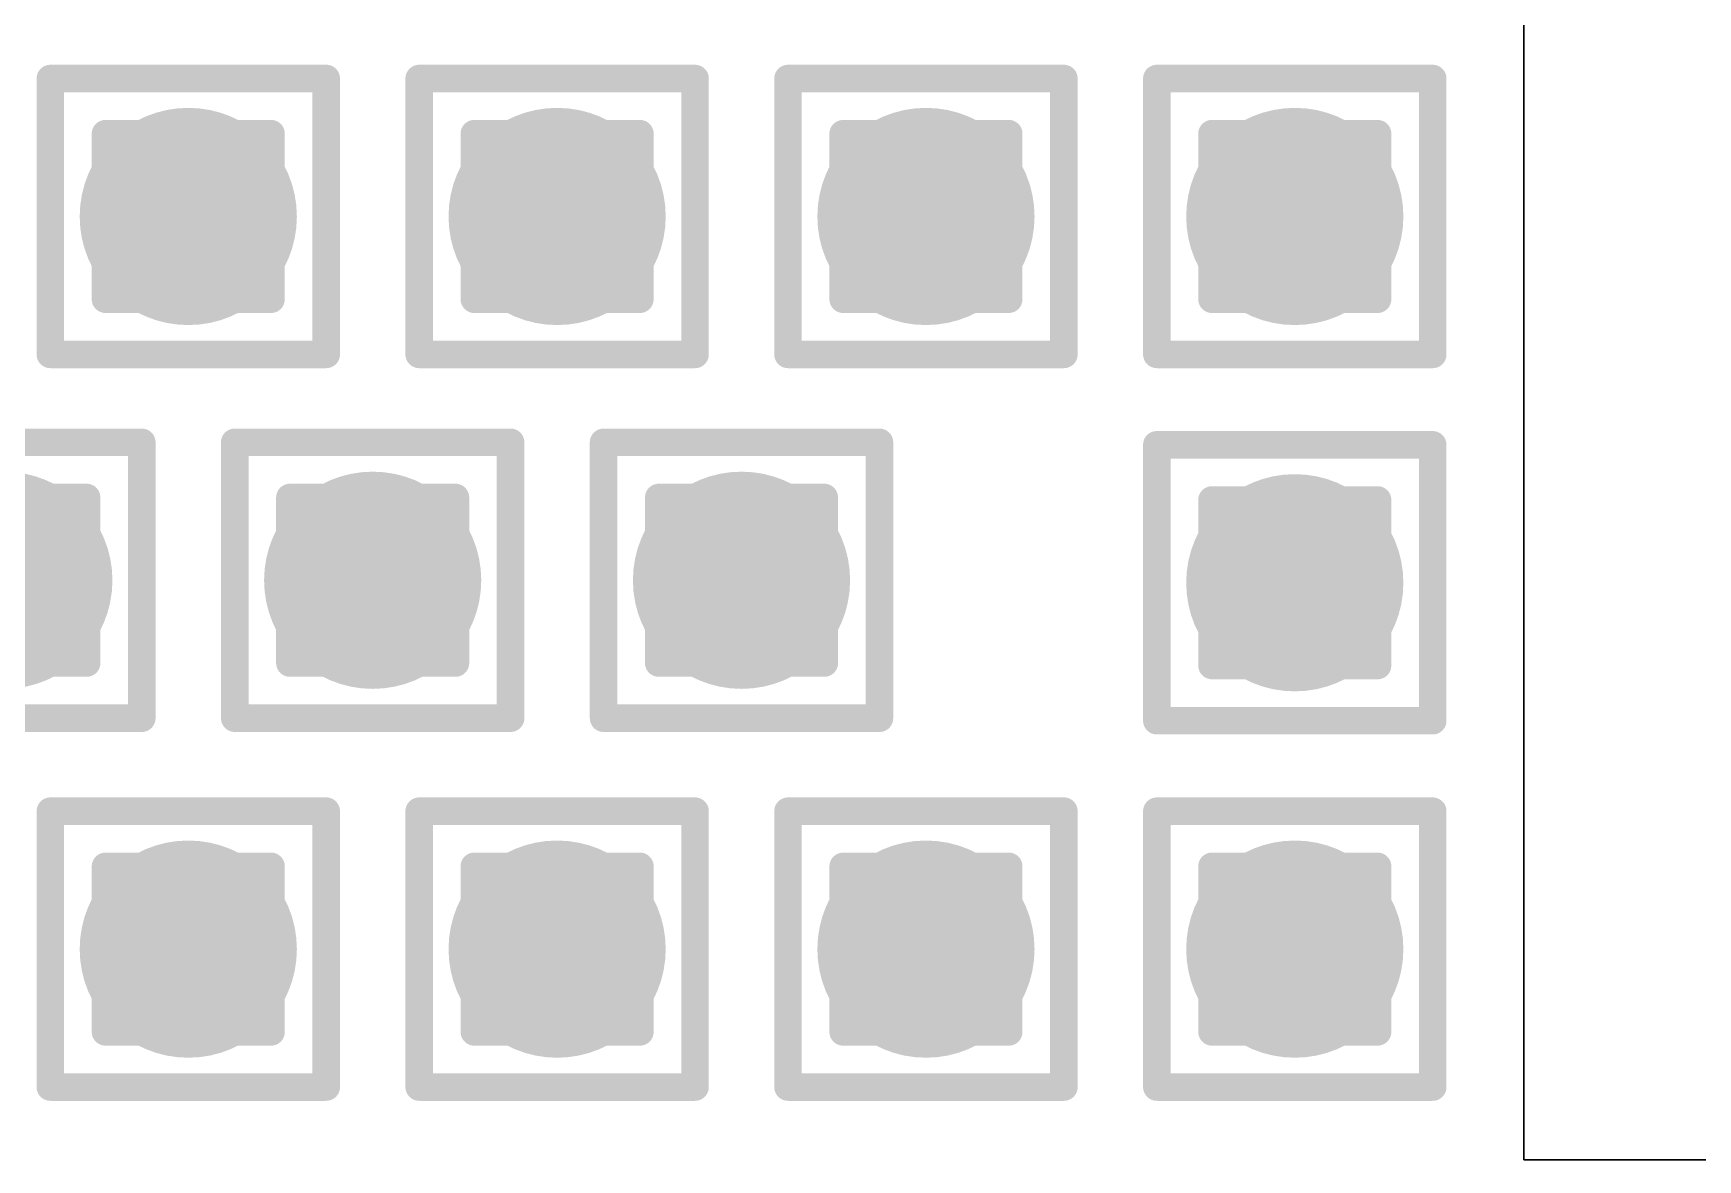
# Model space of a CAD drawing. Header units: inches. Extents: x -18 to 5357, y -8 to 5291.
# Drawn here: x 37.641 to 40.706, y 38.336 to 40.41 of the extents above; entities that cross this region are included whole.
import ezdxf

# ---------------------------------------------------------------- set-up
doc = ezdxf.new("R2010")
doc.units = ezdxf.units.IN
for name, color, linetype in [('Bottom Layer', 5, 'Continuous'), ('Drill Drawing', 1, 'Continuous'), ('Ground', 16, 'Continuous'), ('Multi-Layer', 9, 'Continuous'), ('Power', 76, 'Continuous'), ('Top Layer', 1, 'Continuous'), ('Via Holes', 16, 'Continuous')]:
    doc.layers.add(name, color=color, linetype=linetype)

msp = doc.modelspace()

# ---------------------------------------------------------------- hatches: boundary and pattern name
at = {"layer": 'Bottom Layer'}
h = msp.add_hatch(color=5, dxfattribs=at)
edge = h.paths.add_edge_path()
edge.add_arc((37.9265, 40.0731), 0.2, 0, 360)
h = msp.add_hatch(color=5, dxfattribs=at)
edge = h.paths.add_edge_path()
edge.add_arc((38.6058, 40.0731), 0.2, 0, 360)
h = msp.add_hatch(color=5, dxfattribs=at)
edge = h.paths.add_edge_path()
edge.add_arc((39.2851, 40.0731), 0.2, 0, 360)
h = msp.add_hatch(color=5, dxfattribs=at)
edge = h.paths.add_edge_path()
edge.add_arc((39.9644, 40.0731), 0.2, 0, 360)
h = msp.add_hatch(color=5, dxfattribs=at)
edge = h.paths.add_edge_path()
edge.add_arc((37.5868, 39.4031), 0.2, 0, 360)
h = msp.add_hatch(color=5, dxfattribs=at)
edge = h.paths.add_edge_path()
edge.add_arc((38.2661, 39.4031), 0.2, 0, 360)
h = msp.add_hatch(color=5, dxfattribs=at)
edge = h.paths.add_edge_path()
edge.add_arc((38.9454, 39.4031), 0.2, 0, 360)
h = msp.add_hatch(color=5, dxfattribs=at)
edge = h.paths.add_edge_path()
edge.add_arc((39.9644, 39.3985), 0.2, 0, 360)
h = msp.add_hatch(color=5, dxfattribs=at)
edge = h.paths.add_edge_path()
edge.add_arc((37.9265, 38.7238), 0.2, 0, 360)
h = msp.add_hatch(color=5, dxfattribs=at)
edge = h.paths.add_edge_path()
edge.add_arc((38.6058, 38.7238), 0.2, 0, 360)
h = msp.add_hatch(color=5, dxfattribs=at)
edge = h.paths.add_edge_path()
edge.add_arc((39.2851, 38.7238), 0.2, 0, 360)
h = msp.add_hatch(color=5, dxfattribs=at)
edge = h.paths.add_edge_path()
edge.add_arc((39.9644, 38.7238), 0.2, 0, 360)
at = {"layer": 'Ground'}
h = msp.add_hatch(color=16, dxfattribs=at)
edge = h.paths.add_edge_path()
edge.add_arc((37.9265, 40.0731), 0.2, 0, 360)
h = msp.add_hatch(color=16, dxfattribs=at)
edge = h.paths.add_edge_path()
edge.add_arc((38.6058, 40.0731), 0.2, 0, 360)
h = msp.add_hatch(color=16, dxfattribs=at)
edge = h.paths.add_edge_path()
edge.add_arc((39.2851, 40.0731), 0.2, 0, 360)
h = msp.add_hatch(color=16, dxfattribs=at)
edge = h.paths.add_edge_path()
edge.add_arc((39.9644, 40.0731), 0.2, 0, 360)
h = msp.add_hatch(color=16, dxfattribs=at)
edge = h.paths.add_edge_path()
edge.add_arc((37.5868, 39.4031), 0.2, 0, 360)
h = msp.add_hatch(color=16, dxfattribs=at)
edge = h.paths.add_edge_path()
edge.add_arc((38.2661, 39.4031), 0.2, 0, 360)
h = msp.add_hatch(color=16, dxfattribs=at)
edge = h.paths.add_edge_path()
edge.add_arc((38.9454, 39.4031), 0.2, 0, 360)
h = msp.add_hatch(color=16, dxfattribs=at)
edge = h.paths.add_edge_path()
edge.add_arc((39.9644, 39.3985), 0.2, 0, 360)
h = msp.add_hatch(color=16, dxfattribs=at)
edge = h.paths.add_edge_path()
edge.add_arc((37.9265, 38.7238), 0.2, 0, 360)
h = msp.add_hatch(color=16, dxfattribs=at)
edge = h.paths.add_edge_path()
edge.add_arc((38.6058, 38.7238), 0.2, 0, 360)
h = msp.add_hatch(color=16, dxfattribs=at)
edge = h.paths.add_edge_path()
edge.add_arc((39.2851, 38.7238), 0.2, 0, 360)
h = msp.add_hatch(color=16, dxfattribs=at)
edge = h.paths.add_edge_path()
edge.add_arc((39.9644, 38.7238), 0.2, 0, 360)
at = {"layer": 'Power'}
h = msp.add_hatch(color=76, dxfattribs=at)
edge = h.paths.add_edge_path()
edge.add_arc((37.9265, 40.0731), 0.2, 0, 360)
h = msp.add_hatch(color=76, dxfattribs=at)
edge = h.paths.add_edge_path()
edge.add_arc((38.6058, 40.0731), 0.2, 0, 360)
h = msp.add_hatch(color=76, dxfattribs=at)
edge = h.paths.add_edge_path()
edge.add_arc((39.2851, 40.0731), 0.2, 0, 360)
h = msp.add_hatch(color=76, dxfattribs=at)
edge = h.paths.add_edge_path()
edge.add_arc((39.9644, 40.0731), 0.2, 0, 360)
h = msp.add_hatch(color=76, dxfattribs=at)
edge = h.paths.add_edge_path()
edge.add_arc((37.5868, 39.4031), 0.2, 0, 360)
h = msp.add_hatch(color=76, dxfattribs=at)
edge = h.paths.add_edge_path()
edge.add_arc((38.2661, 39.4031), 0.2, 0, 360)
h = msp.add_hatch(color=76, dxfattribs=at)
edge = h.paths.add_edge_path()
edge.add_arc((38.9454, 39.4031), 0.2, 0, 360)
h = msp.add_hatch(color=76, dxfattribs=at)
edge = h.paths.add_edge_path()
edge.add_arc((39.9644, 39.3985), 0.2, 0, 360)
h = msp.add_hatch(color=76, dxfattribs=at)
edge = h.paths.add_edge_path()
edge.add_arc((37.9265, 38.7238), 0.2, 0, 360)
h = msp.add_hatch(color=76, dxfattribs=at)
edge = h.paths.add_edge_path()
edge.add_arc((38.6058, 38.7238), 0.2, 0, 360)
h = msp.add_hatch(color=76, dxfattribs=at)
edge = h.paths.add_edge_path()
edge.add_arc((39.2851, 38.7238), 0.2, 0, 360)
h = msp.add_hatch(color=76, dxfattribs=at)
edge = h.paths.add_edge_path()
edge.add_arc((39.9644, 38.7238), 0.2, 0, 360)
at = {"layer": 'Top Layer'}
h = msp.add_hatch(color=1, dxfattribs=at)
edge = h.paths.add_edge_path()
edge.add_arc((37.9265, 40.0731), 0.2, 0, 360)
h = msp.add_hatch(color=1, dxfattribs=at)
edge = h.paths.add_edge_path()
edge.add_arc((38.6058, 40.0731), 0.2, 0, 360)
h = msp.add_hatch(color=1, dxfattribs=at)
edge = h.paths.add_edge_path()
edge.add_arc((39.2851, 40.0731), 0.2, 0, 360)
h = msp.add_hatch(color=1, dxfattribs=at)
edge = h.paths.add_edge_path()
edge.add_arc((39.9644, 40.0731), 0.2, 0, 360)
h = msp.add_hatch(color=1, dxfattribs=at)
edge = h.paths.add_edge_path()
edge.add_arc((37.5868, 39.4031), 0.2, 0, 360)
h = msp.add_hatch(color=1, dxfattribs=at)
edge = h.paths.add_edge_path()
edge.add_arc((38.2661, 39.4031), 0.2, 0, 360)
h = msp.add_hatch(color=1, dxfattribs=at)
edge = h.paths.add_edge_path()
edge.add_arc((38.9454, 39.4031), 0.2, 0, 360)
h = msp.add_hatch(color=1, dxfattribs=at)
edge = h.paths.add_edge_path()
edge.add_arc((39.9644, 39.3985), 0.2, 0, 360)
h = msp.add_hatch(color=1, dxfattribs=at)
edge = h.paths.add_edge_path()
edge.add_arc((37.9265, 38.7238), 0.2, 0, 360)
h = msp.add_hatch(color=1, dxfattribs=at)
edge = h.paths.add_edge_path()
edge.add_arc((38.6058, 38.7238), 0.2, 0, 360)
h = msp.add_hatch(color=1, dxfattribs=at)
edge = h.paths.add_edge_path()
edge.add_arc((39.2851, 38.7238), 0.2, 0, 360)
h = msp.add_hatch(color=1, dxfattribs=at)
edge = h.paths.add_edge_path()
edge.add_arc((39.9644, 38.7238), 0.2, 0, 360)
at = {"layer": 'Via Holes'}
h = msp.add_hatch(color=7, dxfattribs=at)
edge = h.paths.add_edge_path()
edge.add_arc((37.9265, 40.0731), 0.1, 0, 360)
h = msp.add_hatch(color=7, dxfattribs=at)
edge = h.paths.add_edge_path()
edge.add_arc((38.6058, 40.0731), 0.1, 0, 360)
h = msp.add_hatch(color=7, dxfattribs=at)
edge = h.paths.add_edge_path()
edge.add_arc((39.2851, 40.0731), 0.1, 0, 360)
h = msp.add_hatch(color=7, dxfattribs=at)
edge = h.paths.add_edge_path()
edge.add_arc((39.9644, 40.0731), 0.1, 0, 360)
h = msp.add_hatch(color=7, dxfattribs=at)
edge = h.paths.add_edge_path()
edge.add_arc((37.5868, 39.4031), 0.1, 0, 360)
h = msp.add_hatch(color=7, dxfattribs=at)
edge = h.paths.add_edge_path()
edge.add_arc((38.2661, 39.4031), 0.1, 0, 360)
h = msp.add_hatch(color=7, dxfattribs=at)
edge = h.paths.add_edge_path()
edge.add_arc((38.9454, 39.4031), 0.1, 0, 360)
h = msp.add_hatch(color=7, dxfattribs=at)
edge = h.paths.add_edge_path()
edge.add_arc((39.9644, 39.3985), 0.1, 0, 360)
h = msp.add_hatch(color=7, dxfattribs=at)
edge = h.paths.add_edge_path()
edge.add_arc((37.9265, 38.7238), 0.1, 0, 360)
h = msp.add_hatch(color=7, dxfattribs=at)
edge = h.paths.add_edge_path()
edge.add_arc((38.6058, 38.7238), 0.1, 0, 360)
h = msp.add_hatch(color=7, dxfattribs=at)
edge = h.paths.add_edge_path()
edge.add_arc((39.2851, 38.7238), 0.1, 0, 360)
h = msp.add_hatch(color=7, dxfattribs=at)
edge = h.paths.add_edge_path()
edge.add_arc((39.9644, 38.7238), 0.1, 0, 360)

# ---------------------------------------------------------------- linework, layer by layer
at = {"layer": 'Bottom Layer'}
for p, q in [((40.386, 43.836), (40.386, 38.336)), ((40.386, 38.336), (45.6117, 38.336))]:
    msp.add_line(p, q, dxfattribs=at)
at = {"layer": 'Drill Drawing'}
for points in [[(37.6725, 40.3271, 0.0508, 0.0508, 0), (38.1805, 40.3271, 0.0508, 0.0508, 0)], [(37.6725, 39.8191, 0.0508, 0.0508, 0), (37.6725, 40.3271, 0.0508, 0.0508, 0)], [(38.1805, 39.8191, 0.0508, 0.0508, 0), (38.1805, 40.3271, 0.0508, 0.0508, 0)], [(38.3518, 40.3271, 0.0508, 0.0508, 0), (38.8598, 40.3271, 0.0508, 0.0508, 0)], [(38.3518, 39.8191, 0.0508, 0.0508, 0), (38.3518, 40.3271, 0.0508, 0.0508, 0)], [(38.8598, 39.8191, 0.0508, 0.0508, 0), (38.8598, 40.3271, 0.0508, 0.0508, 0)], [(39.0311, 40.3271, 0.0508, 0.0508, 0), (39.5391, 40.3271, 0.0508, 0.0508, 0)], [(39.0311, 39.8191, 0.0508, 0.0508, 0), (39.0311, 40.3271, 0.0508, 0.0508, 0)], [(39.5391, 39.8191, 0.0508, 0.0508, 0), (39.5391, 40.3271, 0.0508, 0.0508, 0)], [(39.7104, 40.3271, 0.0508, 0.0508, 0), (40.2184, 40.3271, 0.0508, 0.0508, 0)], [(39.7104, 39.8191, 0.0508, 0.0508, 0), (39.7104, 40.3271, 0.0508, 0.0508, 0)], [(40.2184, 39.8191, 0.0508, 0.0508, 0), (40.2184, 40.3271, 0.0508, 0.0508, 0)], [(37.7741, 40.2255, 0.0508, 0.0508, 0), (38.0789, 40.2255, 0.0508, 0.0508, 0)], [(37.7741, 39.9207, 0.0508, 0.0508, 0), (37.7741, 40.2255, 0.0508, 0.0508, 0)], [(38.0789, 39.9207, 0.0508, 0.0508, 0), (38.0789, 40.2255, 0.0508, 0.0508, 0)], [(38.4534, 40.2255, 0.0508, 0.0508, 0), (38.7582, 40.2255, 0.0508, 0.0508, 0)], [(38.4534, 39.9207, 0.0508, 0.0508, 0), (38.4534, 40.2255, 0.0508, 0.0508, 0)], [(38.7582, 39.9207, 0.0508, 0.0508, 0), (38.7582, 40.2255, 0.0508, 0.0508, 0)], [(39.1327, 40.2255, 0.0508, 0.0508, 0), (39.4375, 40.2255, 0.0508, 0.0508, 0)], [(39.1327, 39.9207, 0.0508, 0.0508, 0), (39.1327, 40.2255, 0.0508, 0.0508, 0)], [(39.4375, 39.9207, 0.0508, 0.0508, 0), (39.4375, 40.2255, 0.0508, 0.0508, 0)], [(39.812, 40.2255, 0.0508, 0.0508, 0), (40.1168, 40.2255, 0.0508, 0.0508, 0)], [(39.812, 39.9207, 0.0508, 0.0508, 0), (39.812, 40.2255, 0.0508, 0.0508, 0)], [(40.1168, 39.9207, 0.0508, 0.0508, 0), (40.1168, 40.2255, 0.0508, 0.0508, 0)], [(37.7741, 39.9207, 0.0508, 0.0508, 0), (38.0789, 39.9207, 0.0508, 0.0508, 0)], [(38.4534, 39.9207, 0.0508, 0.0508, 0), (38.7582, 39.9207, 0.0508, 0.0508, 0)], [(39.1327, 39.9207, 0.0508, 0.0508, 0), (39.4375, 39.9207, 0.0508, 0.0508, 0)], [(39.812, 39.9207, 0.0508, 0.0508, 0), (40.1168, 39.9207, 0.0508, 0.0508, 0)], [(37.6725, 39.8191, 0.0508, 0.0508, 0), (38.1805, 39.8191, 0.0508, 0.0508, 0)], [(38.3518, 39.8191, 0.0508, 0.0508, 0), (38.8598, 39.8191, 0.0508, 0.0508, 0)], [(39.0311, 39.8191, 0.0508, 0.0508, 0), (39.5391, 39.8191, 0.0508, 0.0508, 0)], [(39.7104, 39.8191, 0.0508, 0.0508, 0), (40.2184, 39.8191, 0.0508, 0.0508, 0)], [(37.3328, 39.6571, 0.0508, 0.0508, 0), (37.8408, 39.6571, 0.0508, 0.0508, 0)], [(37.8408, 39.1491, 0.0508, 0.0508, 0), (37.8408, 39.6571, 0.0508, 0.0508, 0)], [(38.0121, 39.6571, 0.0508, 0.0508, 0), (38.5201, 39.6571, 0.0508, 0.0508, 0)], [(38.0121, 39.1491, 0.0508, 0.0508, 0), (38.0121, 39.6571, 0.0508, 0.0508, 0)], [(38.5201, 39.1491, 0.0508, 0.0508, 0), (38.5201, 39.6571, 0.0508, 0.0508, 0)], [(38.6914, 39.6571, 0.0508, 0.0508, 0), (39.1994, 39.6571, 0.0508, 0.0508, 0)], [(38.6914, 39.1491, 0.0508, 0.0508, 0), (38.6914, 39.6571, 0.0508, 0.0508, 0)], [(39.1994, 39.1491, 0.0508, 0.0508, 0), (39.1994, 39.6571, 0.0508, 0.0508, 0)], [(39.7104, 39.6525, 0.0508, 0.0508, 0), (40.2184, 39.6525, 0.0508, 0.0508, 0)], [(39.7104, 39.1445, 0.0508, 0.0508, 0), (39.7104, 39.6525, 0.0508, 0.0508, 0)], [(40.2184, 39.1445, 0.0508, 0.0508, 0), (40.2184, 39.6525, 0.0508, 0.0508, 0)], [(37.4344, 39.5555, 0.0508, 0.0508, 0), (37.7392, 39.5555, 0.0508, 0.0508, 0)], [(37.7392, 39.2507, 0.0508, 0.0508, 0), (37.7392, 39.5555, 0.0508, 0.0508, 0)], [(38.1137, 39.5555, 0.0508, 0.0508, 0), (38.4185, 39.5555, 0.0508, 0.0508, 0)], [(38.1137, 39.2507, 0.0508, 0.0508, 0), (38.1137, 39.5555, 0.0508, 0.0508, 0)], [(38.4185, 39.2507, 0.0508, 0.0508, 0), (38.4185, 39.5555, 0.0508, 0.0508, 0)], [(38.793, 39.5555, 0.0508, 0.0508, 0), (39.0978, 39.5555, 0.0508, 0.0508, 0)], [(38.793, 39.2507, 0.0508, 0.0508, 0), (38.793, 39.5555, 0.0508, 0.0508, 0)], [(39.0978, 39.2507, 0.0508, 0.0508, 0), (39.0978, 39.5555, 0.0508, 0.0508, 0)], [(39.812, 39.5509, 0.0508, 0.0508, 0), (40.1168, 39.5509, 0.0508, 0.0508, 0)], [(39.812, 39.2461, 0.0508, 0.0508, 0), (39.812, 39.5509, 0.0508, 0.0508, 0)], [(40.1168, 39.2461, 0.0508, 0.0508, 0), (40.1168, 39.5509, 0.0508, 0.0508, 0)], [(37.4344, 39.2507, 0.0508, 0.0508, 0), (37.7392, 39.2507, 0.0508, 0.0508, 0)], [(38.1137, 39.2507, 0.0508, 0.0508, 0), (38.4185, 39.2507, 0.0508, 0.0508, 0)], [(38.793, 39.2507, 0.0508, 0.0508, 0), (39.0978, 39.2507, 0.0508, 0.0508, 0)], [(39.812, 39.2461, 0.0508, 0.0508, 0), (40.1168, 39.2461, 0.0508, 0.0508, 0)], [(37.3328, 39.1491, 0.0508, 0.0508, 0), (37.8408, 39.1491, 0.0508, 0.0508, 0)], [(38.0121, 39.1491, 0.0508, 0.0508, 0), (38.5201, 39.1491, 0.0508, 0.0508, 0)], [(38.6914, 39.1491, 0.0508, 0.0508, 0), (39.1994, 39.1491, 0.0508, 0.0508, 0)], [(39.7104, 39.1445, 0.0508, 0.0508, 0), (40.2184, 39.1445, 0.0508, 0.0508, 0)], [(37.6725, 38.9778, 0.0508, 0.0508, 0), (38.1805, 38.9778, 0.0508, 0.0508, 0)], [(37.6725, 38.4698, 0.0508, 0.0508, 0), (37.6725, 38.9778, 0.0508, 0.0508, 0)], [(38.1805, 38.4698, 0.0508, 0.0508, 0), (38.1805, 38.9778, 0.0508, 0.0508, 0)], [(38.3518, 38.9778, 0.0508, 0.0508, 0), (38.8598, 38.9778, 0.0508, 0.0508, 0)], [(38.3518, 38.4698, 0.0508, 0.0508, 0), (38.3518, 38.9778, 0.0508, 0.0508, 0)], [(38.8598, 38.4698, 0.0508, 0.0508, 0), (38.8598, 38.9778, 0.0508, 0.0508, 0)], [(39.0311, 38.9778, 0.0508, 0.0508, 0), (39.5391, 38.9778, 0.0508, 0.0508, 0)], [(39.0311, 38.4698, 0.0508, 0.0508, 0), (39.0311, 38.9778, 0.0508, 0.0508, 0)], [(39.5391, 38.4698, 0.0508, 0.0508, 0), (39.5391, 38.9778, 0.0508, 0.0508, 0)], [(39.7104, 38.9778, 0.0508, 0.0508, 0), (40.2184, 38.9778, 0.0508, 0.0508, 0)], [(39.7104, 38.4698, 0.0508, 0.0508, 0), (39.7104, 38.9778, 0.0508, 0.0508, 0)], [(40.2184, 38.4698, 0.0508, 0.0508, 0), (40.2184, 38.9778, 0.0508, 0.0508, 0)], [(37.7741, 38.8762, 0.0508, 0.0508, 0), (38.0789, 38.8762, 0.0508, 0.0508, 0)], [(37.7741, 38.5714, 0.0508, 0.0508, 0), (37.7741, 38.8762, 0.0508, 0.0508, 0)], [(38.0789, 38.5714, 0.0508, 0.0508, 0), (38.0789, 38.8762, 0.0508, 0.0508, 0)], [(38.4534, 38.8762, 0.0508, 0.0508, 0), (38.7582, 38.8762, 0.0508, 0.0508, 0)], [(38.4534, 38.5714, 0.0508, 0.0508, 0), (38.4534, 38.8762, 0.0508, 0.0508, 0)], [(38.7582, 38.5714, 0.0508, 0.0508, 0), (38.7582, 38.8762, 0.0508, 0.0508, 0)], [(39.1327, 38.8762, 0.0508, 0.0508, 0), (39.4375, 38.8762, 0.0508, 0.0508, 0)], [(39.1327, 38.5714, 0.0508, 0.0508, 0), (39.1327, 38.8762, 0.0508, 0.0508, 0)], [(39.4375, 38.5714, 0.0508, 0.0508, 0), (39.4375, 38.8762, 0.0508, 0.0508, 0)], [(39.812, 38.8762, 0.0508, 0.0508, 0), (40.1168, 38.8762, 0.0508, 0.0508, 0)], [(39.812, 38.5714, 0.0508, 0.0508, 0), (39.812, 38.8762, 0.0508, 0.0508, 0)], [(40.1168, 38.5714, 0.0508, 0.0508, 0), (40.1168, 38.8762, 0.0508, 0.0508, 0)], [(37.7741, 38.5714, 0.0508, 0.0508, 0), (38.0789, 38.5714, 0.0508, 0.0508, 0)], [(38.4534, 38.5714, 0.0508, 0.0508, 0), (38.7582, 38.5714, 0.0508, 0.0508, 0)], [(39.1327, 38.5714, 0.0508, 0.0508, 0), (39.4375, 38.5714, 0.0508, 0.0508, 0)], [(39.812, 38.5714, 0.0508, 0.0508, 0), (40.1168, 38.5714, 0.0508, 0.0508, 0)], [(37.6725, 38.4698, 0.0508, 0.0508, 0), (38.1805, 38.4698, 0.0508, 0.0508, 0)], [(38.3518, 38.4698, 0.0508, 0.0508, 0), (38.8598, 38.4698, 0.0508, 0.0508, 0)], [(39.0311, 38.4698, 0.0508, 0.0508, 0), (39.5391, 38.4698, 0.0508, 0.0508, 0)], [(39.7104, 38.4698, 0.0508, 0.0508, 0), (40.2184, 38.4698, 0.0508, 0.0508, 0)]]:
    msp.add_lwpolyline(points, format="xyseb", dxfattribs=at)
for points in [[(37.6598, 40.3271, 0.0254, 0.0254, 1), (37.6852, 40.3271, 0.0254, 0.0254, 1)], [(37.6598, 40.3271, 0.0254, 0.0254, 1), (37.6852, 40.3271, 0.0254, 0.0254, 1)], [(38.1678, 40.3271, 0.0254, 0.0254, 1), (38.1932, 40.3271, 0.0254, 0.0254, 1)], [(38.1678, 40.3271, 0.0254, 0.0254, 1), (38.1932, 40.3271, 0.0254, 0.0254, 1)], [(38.3391, 40.3271, 0.0254, 0.0254, 1), (38.3645, 40.3271, 0.0254, 0.0254, 1)], [(38.3391, 40.3271, 0.0254, 0.0254, 1), (38.3645, 40.3271, 0.0254, 0.0254, 1)], [(38.8471, 40.3271, 0.0254, 0.0254, 1), (38.8725, 40.3271, 0.0254, 0.0254, 1)], [(38.8471, 40.3271, 0.0254, 0.0254, 1), (38.8725, 40.3271, 0.0254, 0.0254, 1)], [(39.0184, 40.3271, 0.0254, 0.0254, 1), (39.0438, 40.3271, 0.0254, 0.0254, 1)], [(39.0184, 40.3271, 0.0254, 0.0254, 1), (39.0438, 40.3271, 0.0254, 0.0254, 1)], [(39.5264, 40.3271, 0.0254, 0.0254, 1), (39.5518, 40.3271, 0.0254, 0.0254, 1)], [(39.5264, 40.3271, 0.0254, 0.0254, 1), (39.5518, 40.3271, 0.0254, 0.0254, 1)], [(39.6977, 40.3271, 0.0254, 0.0254, 1), (39.7231, 40.3271, 0.0254, 0.0254, 1)], [(39.6977, 40.3271, 0.0254, 0.0254, 1), (39.7231, 40.3271, 0.0254, 0.0254, 1)], [(40.2057, 40.3271, 0.0254, 0.0254, 1), (40.2311, 40.3271, 0.0254, 0.0254, 1)], [(40.2057, 40.3271, 0.0254, 0.0254, 1), (40.2311, 40.3271, 0.0254, 0.0254, 1)], [(37.7614, 40.2255, 0.0254, 0.0254, 1), (37.7868, 40.2255, 0.0254, 0.0254, 1)], [(37.7614, 40.2255, 0.0254, 0.0254, 1), (37.7868, 40.2255, 0.0254, 0.0254, 1)], [(38.0662, 40.2255, 0.0254, 0.0254, 1), (38.0916, 40.2255, 0.0254, 0.0254, 1)], [(38.0662, 40.2255, 0.0254, 0.0254, 1), (38.0916, 40.2255, 0.0254, 0.0254, 1)], [(38.4407, 40.2255, 0.0254, 0.0254, 1), (38.4661, 40.2255, 0.0254, 0.0254, 1)], [(38.4407, 40.2255, 0.0254, 0.0254, 1), (38.4661, 40.2255, 0.0254, 0.0254, 1)], [(38.7455, 40.2255, 0.0254, 0.0254, 1), (38.7709, 40.2255, 0.0254, 0.0254, 1)], [(38.7455, 40.2255, 0.0254, 0.0254, 1), (38.7709, 40.2255, 0.0254, 0.0254, 1)], [(39.12, 40.2255, 0.0254, 0.0254, 1), (39.1454, 40.2255, 0.0254, 0.0254, 1)], [(39.12, 40.2255, 0.0254, 0.0254, 1), (39.1454, 40.2255, 0.0254, 0.0254, 1)], [(39.4248, 40.2255, 0.0254, 0.0254, 1), (39.4502, 40.2255, 0.0254, 0.0254, 1)], [(39.4248, 40.2255, 0.0254, 0.0254, 1), (39.4502, 40.2255, 0.0254, 0.0254, 1)], [(39.7993, 40.2255, 0.0254, 0.0254, 1), (39.8247, 40.2255, 0.0254, 0.0254, 1)], [(39.7993, 40.2255, 0.0254, 0.0254, 1), (39.8247, 40.2255, 0.0254, 0.0254, 1)], [(40.1041, 40.2255, 0.0254, 0.0254, 1), (40.1295, 40.2255, 0.0254, 0.0254, 1)], [(40.1041, 40.2255, 0.0254, 0.0254, 1), (40.1295, 40.2255, 0.0254, 0.0254, 1)], [(37.7614, 39.9207, 0.0254, 0.0254, 1), (37.7868, 39.9207, 0.0254, 0.0254, 1)], [(37.7614, 39.9207, 0.0254, 0.0254, 1), (37.7868, 39.9207, 0.0254, 0.0254, 1)], [(38.0662, 39.9207, 0.0254, 0.0254, 1), (38.0916, 39.9207, 0.0254, 0.0254, 1)], [(38.0662, 39.9207, 0.0254, 0.0254, 1), (38.0916, 39.9207, 0.0254, 0.0254, 1)], [(38.4407, 39.9207, 0.0254, 0.0254, 1), (38.4661, 39.9207, 0.0254, 0.0254, 1)], [(38.4407, 39.9207, 0.0254, 0.0254, 1), (38.4661, 39.9207, 0.0254, 0.0254, 1)], [(38.7455, 39.9207, 0.0254, 0.0254, 1), (38.7709, 39.9207, 0.0254, 0.0254, 1)], [(38.7455, 39.9207, 0.0254, 0.0254, 1), (38.7709, 39.9207, 0.0254, 0.0254, 1)], [(39.12, 39.9207, 0.0254, 0.0254, 1), (39.1454, 39.9207, 0.0254, 0.0254, 1)], [(39.12, 39.9207, 0.0254, 0.0254, 1), (39.1454, 39.9207, 0.0254, 0.0254, 1)], [(39.4248, 39.9207, 0.0254, 0.0254, 1), (39.4502, 39.9207, 0.0254, 0.0254, 1)], [(39.4248, 39.9207, 0.0254, 0.0254, 1), (39.4502, 39.9207, 0.0254, 0.0254, 1)], [(39.7993, 39.9207, 0.0254, 0.0254, 1), (39.8247, 39.9207, 0.0254, 0.0254, 1)], [(39.7993, 39.9207, 0.0254, 0.0254, 1), (39.8247, 39.9207, 0.0254, 0.0254, 1)], [(40.1041, 39.9207, 0.0254, 0.0254, 1), (40.1295, 39.9207, 0.0254, 0.0254, 1)], [(40.1041, 39.9207, 0.0254, 0.0254, 1), (40.1295, 39.9207, 0.0254, 0.0254, 1)], [(37.6598, 39.8191, 0.0254, 0.0254, 1), (37.6852, 39.8191, 0.0254, 0.0254, 1)], [(37.6598, 39.8191, 0.0254, 0.0254, 1), (37.6852, 39.8191, 0.0254, 0.0254, 1)], [(38.1678, 39.8191, 0.0254, 0.0254, 1), (38.1932, 39.8191, 0.0254, 0.0254, 1)], [(38.1678, 39.8191, 0.0254, 0.0254, 1), (38.1932, 39.8191, 0.0254, 0.0254, 1)], [(38.3391, 39.8191, 0.0254, 0.0254, 1), (38.3645, 39.8191, 0.0254, 0.0254, 1)], [(38.3391, 39.8191, 0.0254, 0.0254, 1), (38.3645, 39.8191, 0.0254, 0.0254, 1)], [(38.8471, 39.8191, 0.0254, 0.0254, 1), (38.8725, 39.8191, 0.0254, 0.0254, 1)], [(38.8471, 39.8191, 0.0254, 0.0254, 1), (38.8725, 39.8191, 0.0254, 0.0254, 1)], [(39.0184, 39.8191, 0.0254, 0.0254, 1), (39.0438, 39.8191, 0.0254, 0.0254, 1)], [(39.0184, 39.8191, 0.0254, 0.0254, 1), (39.0438, 39.8191, 0.0254, 0.0254, 1)], [(39.5264, 39.8191, 0.0254, 0.0254, 1), (39.5518, 39.8191, 0.0254, 0.0254, 1)], [(39.5264, 39.8191, 0.0254, 0.0254, 1), (39.5518, 39.8191, 0.0254, 0.0254, 1)], [(39.6977, 39.8191, 0.0254, 0.0254, 1), (39.7231, 39.8191, 0.0254, 0.0254, 1)], [(39.6977, 39.8191, 0.0254, 0.0254, 1), (39.7231, 39.8191, 0.0254, 0.0254, 1)], [(40.2057, 39.8191, 0.0254, 0.0254, 1), (40.2311, 39.8191, 0.0254, 0.0254, 1)], [(40.2057, 39.8191, 0.0254, 0.0254, 1), (40.2311, 39.8191, 0.0254, 0.0254, 1)], [(37.8281, 39.6571, 0.0254, 0.0254, 1), (37.8535, 39.6571, 0.0254, 0.0254, 1)], [(37.8281, 39.6571, 0.0254, 0.0254, 1), (37.8535, 39.6571, 0.0254, 0.0254, 1)], [(37.9994, 39.6571, 0.0254, 0.0254, 1), (38.0248, 39.6571, 0.0254, 0.0254, 1)], [(37.9994, 39.6571, 0.0254, 0.0254, 1), (38.0248, 39.6571, 0.0254, 0.0254, 1)], [(38.5074, 39.6571, 0.0254, 0.0254, 1), (38.5328, 39.6571, 0.0254, 0.0254, 1)], [(38.5074, 39.6571, 0.0254, 0.0254, 1), (38.5328, 39.6571, 0.0254, 0.0254, 1)], [(38.6787, 39.6571, 0.0254, 0.0254, 1), (38.7041, 39.6571, 0.0254, 0.0254, 1)], [(38.6787, 39.6571, 0.0254, 0.0254, 1), (38.7041, 39.6571, 0.0254, 0.0254, 1)], [(39.1867, 39.6571, 0.0254, 0.0254, 1), (39.2121, 39.6571, 0.0254, 0.0254, 1)], [(39.1867, 39.6571, 0.0254, 0.0254, 1), (39.2121, 39.6571, 0.0254, 0.0254, 1)], [(39.6977, 39.6525, 0.0254, 0.0254, 1), (39.7231, 39.6525, 0.0254, 0.0254, 1)], [(39.6977, 39.6525, 0.0254, 0.0254, 1), (39.7231, 39.6525, 0.0254, 0.0254, 1)], [(40.2057, 39.6525, 0.0254, 0.0254, 1), (40.2311, 39.6525, 0.0254, 0.0254, 1)], [(40.2057, 39.6525, 0.0254, 0.0254, 1), (40.2311, 39.6525, 0.0254, 0.0254, 1)], [(37.7265, 39.5555, 0.0254, 0.0254, 1), (37.7519, 39.5555, 0.0254, 0.0254, 1)], [(37.7265, 39.5555, 0.0254, 0.0254, 1), (37.7519, 39.5555, 0.0254, 0.0254, 1)], [(38.101, 39.5555, 0.0254, 0.0254, 1), (38.1264, 39.5555, 0.0254, 0.0254, 1)], [(38.101, 39.5555, 0.0254, 0.0254, 1), (38.1264, 39.5555, 0.0254, 0.0254, 1)], [(38.4058, 39.5555, 0.0254, 0.0254, 1), (38.4312, 39.5555, 0.0254, 0.0254, 1)], [(38.4058, 39.5555, 0.0254, 0.0254, 1), (38.4312, 39.5555, 0.0254, 0.0254, 1)], [(38.7803, 39.5555, 0.0254, 0.0254, 1), (38.8057, 39.5555, 0.0254, 0.0254, 1)], [(38.7803, 39.5555, 0.0254, 0.0254, 1), (38.8057, 39.5555, 0.0254, 0.0254, 1)], [(39.0851, 39.5555, 0.0254, 0.0254, 1), (39.1105, 39.5555, 0.0254, 0.0254, 1)], [(39.0851, 39.5555, 0.0254, 0.0254, 1), (39.1105, 39.5555, 0.0254, 0.0254, 1)], [(39.7993, 39.5509, 0.0254, 0.0254, 1), (39.8247, 39.5509, 0.0254, 0.0254, 1)], [(39.7993, 39.5509, 0.0254, 0.0254, 1), (39.8247, 39.5509, 0.0254, 0.0254, 1)], [(40.1041, 39.5509, 0.0254, 0.0254, 1), (40.1295, 39.5509, 0.0254, 0.0254, 1)], [(40.1041, 39.5509, 0.0254, 0.0254, 1), (40.1295, 39.5509, 0.0254, 0.0254, 1)], [(37.7265, 39.2507, 0.0254, 0.0254, 1), (37.7519, 39.2507, 0.0254, 0.0254, 1)], [(37.7265, 39.2507, 0.0254, 0.0254, 1), (37.7519, 39.2507, 0.0254, 0.0254, 1)], [(38.101, 39.2507, 0.0254, 0.0254, 1), (38.1264, 39.2507, 0.0254, 0.0254, 1)], [(38.101, 39.2507, 0.0254, 0.0254, 1), (38.1264, 39.2507, 0.0254, 0.0254, 1)], [(38.4058, 39.2507, 0.0254, 0.0254, 1), (38.4312, 39.2507, 0.0254, 0.0254, 1)], [(38.4058, 39.2507, 0.0254, 0.0254, 1), (38.4312, 39.2507, 0.0254, 0.0254, 1)], [(38.7803, 39.2507, 0.0254, 0.0254, 1), (38.8057, 39.2507, 0.0254, 0.0254, 1)], [(38.7803, 39.2507, 0.0254, 0.0254, 1), (38.8057, 39.2507, 0.0254, 0.0254, 1)], [(39.0851, 39.2507, 0.0254, 0.0254, 1), (39.1105, 39.2507, 0.0254, 0.0254, 1)], [(39.0851, 39.2507, 0.0254, 0.0254, 1), (39.1105, 39.2507, 0.0254, 0.0254, 1)], [(39.7993, 39.2461, 0.0254, 0.0254, 1), (39.8247, 39.2461, 0.0254, 0.0254, 1)], [(39.7993, 39.2461, 0.0254, 0.0254, 1), (39.8247, 39.2461, 0.0254, 0.0254, 1)], [(40.1041, 39.2461, 0.0254, 0.0254, 1), (40.1295, 39.2461, 0.0254, 0.0254, 1)], [(40.1041, 39.2461, 0.0254, 0.0254, 1), (40.1295, 39.2461, 0.0254, 0.0254, 1)], [(37.8281, 39.1491, 0.0254, 0.0254, 1), (37.8535, 39.1491, 0.0254, 0.0254, 1)], [(37.8281, 39.1491, 0.0254, 0.0254, 1), (37.8535, 39.1491, 0.0254, 0.0254, 1)], [(37.9994, 39.1491, 0.0254, 0.0254, 1), (38.0248, 39.1491, 0.0254, 0.0254, 1)], [(37.9994, 39.1491, 0.0254, 0.0254, 1), (38.0248, 39.1491, 0.0254, 0.0254, 1)], [(38.5074, 39.1491, 0.0254, 0.0254, 1), (38.5328, 39.1491, 0.0254, 0.0254, 1)], [(38.5074, 39.1491, 0.0254, 0.0254, 1), (38.5328, 39.1491, 0.0254, 0.0254, 1)], [(38.6787, 39.1491, 0.0254, 0.0254, 1), (38.7041, 39.1491, 0.0254, 0.0254, 1)], [(38.6787, 39.1491, 0.0254, 0.0254, 1), (38.7041, 39.1491, 0.0254, 0.0254, 1)], [(39.1867, 39.1491, 0.0254, 0.0254, 1), (39.2121, 39.1491, 0.0254, 0.0254, 1)], [(39.1867, 39.1491, 0.0254, 0.0254, 1), (39.2121, 39.1491, 0.0254, 0.0254, 1)], [(39.6977, 39.1445, 0.0254, 0.0254, 1), (39.7231, 39.1445, 0.0254, 0.0254, 1)], [(39.6977, 39.1445, 0.0254, 0.0254, 1), (39.7231, 39.1445, 0.0254, 0.0254, 1)], [(40.2057, 39.1445, 0.0254, 0.0254, 1), (40.2311, 39.1445, 0.0254, 0.0254, 1)], [(40.2057, 39.1445, 0.0254, 0.0254, 1), (40.2311, 39.1445, 0.0254, 0.0254, 1)], [(37.6598, 38.9778, 0.0254, 0.0254, 1), (37.6852, 38.9778, 0.0254, 0.0254, 1)], [(37.6598, 38.9778, 0.0254, 0.0254, 1), (37.6852, 38.9778, 0.0254, 0.0254, 1)], [(38.1678, 38.9778, 0.0254, 0.0254, 1), (38.1932, 38.9778, 0.0254, 0.0254, 1)], [(38.1678, 38.9778, 0.0254, 0.0254, 1), (38.1932, 38.9778, 0.0254, 0.0254, 1)], [(38.3391, 38.9778, 0.0254, 0.0254, 1), (38.3645, 38.9778, 0.0254, 0.0254, 1)], [(38.3391, 38.9778, 0.0254, 0.0254, 1), (38.3645, 38.9778, 0.0254, 0.0254, 1)], [(38.8471, 38.9778, 0.0254, 0.0254, 1), (38.8725, 38.9778, 0.0254, 0.0254, 1)], [(38.8471, 38.9778, 0.0254, 0.0254, 1), (38.8725, 38.9778, 0.0254, 0.0254, 1)], [(39.0184, 38.9778, 0.0254, 0.0254, 1), (39.0438, 38.9778, 0.0254, 0.0254, 1)], [(39.0184, 38.9778, 0.0254, 0.0254, 1), (39.0438, 38.9778, 0.0254, 0.0254, 1)], [(39.5264, 38.9778, 0.0254, 0.0254, 1), (39.5518, 38.9778, 0.0254, 0.0254, 1)], [(39.5264, 38.9778, 0.0254, 0.0254, 1), (39.5518, 38.9778, 0.0254, 0.0254, 1)], [(39.6977, 38.9778, 0.0254, 0.0254, 1), (39.7231, 38.9778, 0.0254, 0.0254, 1)], [(39.6977, 38.9778, 0.0254, 0.0254, 1), (39.7231, 38.9778, 0.0254, 0.0254, 1)], [(40.2057, 38.9778, 0.0254, 0.0254, 1), (40.2311, 38.9778, 0.0254, 0.0254, 1)], [(40.2057, 38.9778, 0.0254, 0.0254, 1), (40.2311, 38.9778, 0.0254, 0.0254, 1)], [(37.7614, 38.8762, 0.0254, 0.0254, 1), (37.7868, 38.8762, 0.0254, 0.0254, 1)], [(37.7614, 38.8762, 0.0254, 0.0254, 1), (37.7868, 38.8762, 0.0254, 0.0254, 1)], [(38.0662, 38.8762, 0.0254, 0.0254, 1), (38.0916, 38.8762, 0.0254, 0.0254, 1)], [(38.0662, 38.8762, 0.0254, 0.0254, 1), (38.0916, 38.8762, 0.0254, 0.0254, 1)], [(38.4407, 38.8762, 0.0254, 0.0254, 1), (38.4661, 38.8762, 0.0254, 0.0254, 1)], [(38.4407, 38.8762, 0.0254, 0.0254, 1), (38.4661, 38.8762, 0.0254, 0.0254, 1)], [(38.7455, 38.8762, 0.0254, 0.0254, 1), (38.7709, 38.8762, 0.0254, 0.0254, 1)], [(38.7455, 38.8762, 0.0254, 0.0254, 1), (38.7709, 38.8762, 0.0254, 0.0254, 1)], [(39.12, 38.8762, 0.0254, 0.0254, 1), (39.1454, 38.8762, 0.0254, 0.0254, 1)], [(39.12, 38.8762, 0.0254, 0.0254, 1), (39.1454, 38.8762, 0.0254, 0.0254, 1)], [(39.4248, 38.8762, 0.0254, 0.0254, 1), (39.4502, 38.8762, 0.0254, 0.0254, 1)], [(39.4248, 38.8762, 0.0254, 0.0254, 1), (39.4502, 38.8762, 0.0254, 0.0254, 1)], [(39.7993, 38.8762, 0.0254, 0.0254, 1), (39.8247, 38.8762, 0.0254, 0.0254, 1)], [(39.7993, 38.8762, 0.0254, 0.0254, 1), (39.8247, 38.8762, 0.0254, 0.0254, 1)], [(40.1041, 38.8762, 0.0254, 0.0254, 1), (40.1295, 38.8762, 0.0254, 0.0254, 1)], [(40.1041, 38.8762, 0.0254, 0.0254, 1), (40.1295, 38.8762, 0.0254, 0.0254, 1)], [(37.7614, 38.5714, 0.0254, 0.0254, 1), (37.7868, 38.5714, 0.0254, 0.0254, 1)], [(37.7614, 38.5714, 0.0254, 0.0254, 1), (37.7868, 38.5714, 0.0254, 0.0254, 1)], [(38.0662, 38.5714, 0.0254, 0.0254, 1), (38.0916, 38.5714, 0.0254, 0.0254, 1)], [(38.0662, 38.5714, 0.0254, 0.0254, 1), (38.0916, 38.5714, 0.0254, 0.0254, 1)], [(38.4407, 38.5714, 0.0254, 0.0254, 1), (38.4661, 38.5714, 0.0254, 0.0254, 1)], [(38.4407, 38.5714, 0.0254, 0.0254, 1), (38.4661, 38.5714, 0.0254, 0.0254, 1)], [(38.7455, 38.5714, 0.0254, 0.0254, 1), (38.7709, 38.5714, 0.0254, 0.0254, 1)], [(38.7455, 38.5714, 0.0254, 0.0254, 1), (38.7709, 38.5714, 0.0254, 0.0254, 1)], [(39.12, 38.5714, 0.0254, 0.0254, 1), (39.1454, 38.5714, 0.0254, 0.0254, 1)], [(39.12, 38.5714, 0.0254, 0.0254, 1), (39.1454, 38.5714, 0.0254, 0.0254, 1)], [(39.4248, 38.5714, 0.0254, 0.0254, 1), (39.4502, 38.5714, 0.0254, 0.0254, 1)], [(39.4248, 38.5714, 0.0254, 0.0254, 1), (39.4502, 38.5714, 0.0254, 0.0254, 1)], [(39.7993, 38.5714, 0.0254, 0.0254, 1), (39.8247, 38.5714, 0.0254, 0.0254, 1)], [(39.7993, 38.5714, 0.0254, 0.0254, 1), (39.8247, 38.5714, 0.0254, 0.0254, 1)], [(40.1041, 38.5714, 0.0254, 0.0254, 1), (40.1295, 38.5714, 0.0254, 0.0254, 1)], [(40.1041, 38.5714, 0.0254, 0.0254, 1), (40.1295, 38.5714, 0.0254, 0.0254, 1)], [(37.6598, 38.4698, 0.0254, 0.0254, 1), (37.6852, 38.4698, 0.0254, 0.0254, 1)], [(37.6598, 38.4698, 0.0254, 0.0254, 1), (37.6852, 38.4698, 0.0254, 0.0254, 1)], [(38.1678, 38.4698, 0.0254, 0.0254, 1), (38.1932, 38.4698, 0.0254, 0.0254, 1)], [(38.1678, 38.4698, 0.0254, 0.0254, 1), (38.1932, 38.4698, 0.0254, 0.0254, 1)], [(38.3391, 38.4698, 0.0254, 0.0254, 1), (38.3645, 38.4698, 0.0254, 0.0254, 1)], [(38.3391, 38.4698, 0.0254, 0.0254, 1), (38.3645, 38.4698, 0.0254, 0.0254, 1)], [(38.8471, 38.4698, 0.0254, 0.0254, 1), (38.8725, 38.4698, 0.0254, 0.0254, 1)], [(38.8471, 38.4698, 0.0254, 0.0254, 1), (38.8725, 38.4698, 0.0254, 0.0254, 1)], [(39.0184, 38.4698, 0.0254, 0.0254, 1), (39.0438, 38.4698, 0.0254, 0.0254, 1)], [(39.0184, 38.4698, 0.0254, 0.0254, 1), (39.0438, 38.4698, 0.0254, 0.0254, 1)], [(39.5264, 38.4698, 0.0254, 0.0254, 1), (39.5518, 38.4698, 0.0254, 0.0254, 1)], [(39.5264, 38.4698, 0.0254, 0.0254, 1), (39.5518, 38.4698, 0.0254, 0.0254, 1)], [(39.6977, 38.4698, 0.0254, 0.0254, 1), (39.7231, 38.4698, 0.0254, 0.0254, 1)], [(39.6977, 38.4698, 0.0254, 0.0254, 1), (39.7231, 38.4698, 0.0254, 0.0254, 1)], [(40.2057, 38.4698, 0.0254, 0.0254, 1), (40.2311, 38.4698, 0.0254, 0.0254, 1)], [(40.2057, 38.4698, 0.0254, 0.0254, 1), (40.2311, 38.4698, 0.0254, 0.0254, 1)]]:
    msp.add_lwpolyline(points, format="xyseb", close=True, dxfattribs=at)
at = {"layer": 'Ground'}
for p, q in [((40.386, 43.836), (40.386, 38.336)), ((40.386, 38.336), (45.6117, 38.336))]:
    msp.add_line(p, q, dxfattribs=at)
at = {"layer": 'Multi-Layer'}
for p, q in [((40.386, 38.336), (40.386, 43.836)), ((46.0238, 38.336), (40.386, 38.336))]:
    msp.add_line(p, q, dxfattribs=at)
at = {"layer": 'Top Layer'}
for p, q in [((40.386, 43.836), (40.386, 38.336)), ((40.386, 38.336), (42.7583, 38.336))]:
    msp.add_line(p, q, dxfattribs=at)

doc.saveas('drawing.dxf')
